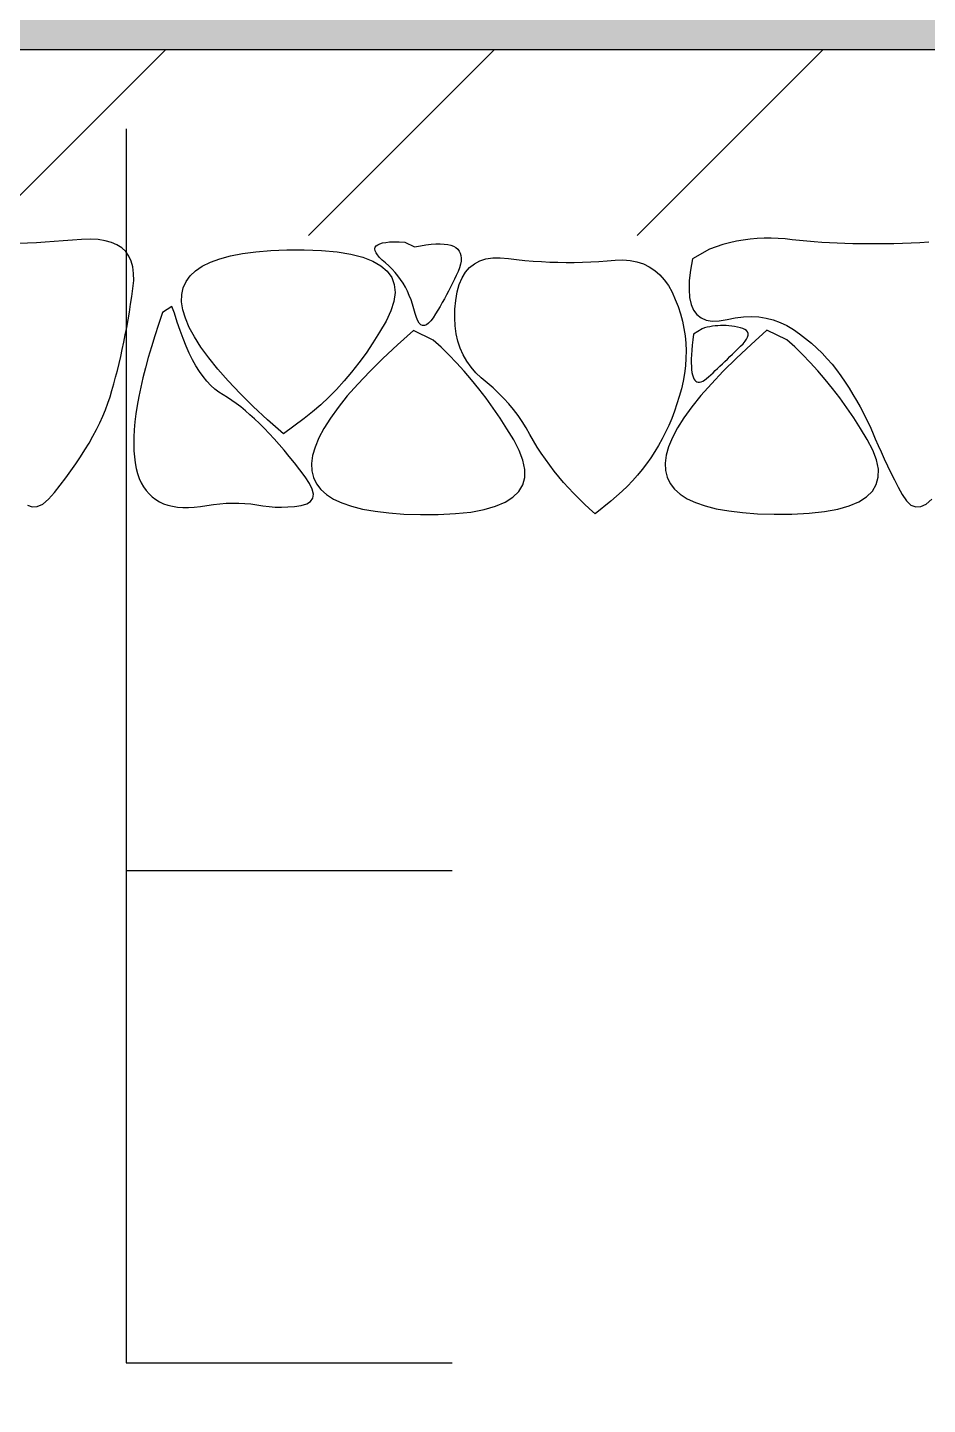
# Model space of a CAD drawing. Header units: metres. Extents: x -220 to 294, y -29 to 18.
# Drawn here: x 9.934 to 10.418, y -8.928 to -8.188 of the extents above; entities that cross this region are included whole.
import ezdxf

# ---------------------------------------------------------------- set-up
doc = ezdxf.new("R2010")
doc.units = ezdxf.units.M
doc.header["$MEASUREMENT"] = 0
for name, color, linetype in [('Rota', 7, 'Continuous'), ('Tarama', 7, 'Continuous'), ('Yay', 7, 'Continuous')]:
    doc.layers.add(name, color=color, linetype=linetype)

msp = doc.modelspace()

# ---------------------------------------------------------------- hatches: boundary and pattern name
at = {"layer": 'Tarama', "linetype": 'Continuous', "lineweight": -3}
h = msp.add_hatch(dxfattribs=at)
h.set_pattern_fill('ANSI33', color=58, scale=0.4, style=0)
h.paths.add_polyline_path([(-5.683, -7.8), (-5.683, -8.5), (1.867, -8.5), (1.867, -10), (4.567, -10), (4.567, -8.5), (8.96579, -8.5), (8.96579, -8.2), (13.217, -8.2), (13.41935, -8.2), (13.41935, -7.8), (4.297, -7.8), (4.317, -9.3), (2.117, -9.3), (2.117, -7.8)])
h = msp.add_hatch(dxfattribs=at)
h.set_pattern_fill('ANSI31', color=58, style=0)
h.paths.add_polyline_path([(8.96579, -8.2), (8.96579, -8.3), (13.41935, -8.3), (13.41935, -8.2)])

# ---------------------------------------------------------------- linework, layer by layer
at = {"layer": 'Rota', "color": 7, "linetype": 'Continuous', "lineweight": -3}
msp.add_lwpolyline([(8.96579, -8.2), (13.41935, -8.2)], dxfattribs=at)
at = {"layer": 'Tarama', "color": 36, "linetype": 'Continuous', "lineweight": -3}
for points in [[(9.95782, -8.30261), (9.9529, -8.303)], [(9.96277, -8.3022), (9.95782, -8.30261)], [(9.96742, -8.30204), (9.96277, -8.3022)], [(9.97165, -8.30225), (9.96742, -8.30204)], [(9.97546, -8.30283), (9.97165, -8.30225)], [(9.97885, -8.30376), (9.97546, -8.30283)], [(10.31854, -8.30247), (10.31486, -8.30314)], [(10.32224, -8.30196), (10.31854, -8.30247)], [(10.32596, -8.30162), (10.32224, -8.30196)], [(10.3297, -8.30145), (10.32596, -8.30162)], [(10.33346, -8.30144), (10.3297, -8.30145)], [(10.33724, -8.30159), (10.33346, -8.30144)], [(10.34104, -8.30191), (10.33724, -8.30159)], [(10.34486, -8.30235), (10.34104, -8.30191)], [(10.34874, -8.30276), (10.34486, -8.30235)], [(10.35267, -8.30313), (10.34874, -8.30276)], [(9.93378, -8.30412), (9.92913, -8.3043)], [(9.93847, -8.30391), (9.93378, -8.30412)], [(9.94323, -8.30364), (9.93847, -8.30391)], [(9.94804, -8.30334), (9.94323, -8.30364)], [(9.9529, -8.303), (9.94804, -8.30334)], [(9.98181, -8.30505), (9.97885, -8.30376)], [(9.98436, -8.30671), (9.98181, -8.30505)], [(9.98648, -8.30873), (9.98436, -8.30671)], [(9.98818, -8.31111), (9.98648, -8.30873)], [(10.04285, -8.31099), (10.04933, -8.30975)], [(10.04933, -8.30975), (10.05653, -8.30881)], [(10.05653, -8.30881), (10.06444, -8.30817)], [(10.06444, -8.30817), (10.07306, -8.30783)], [(10.07306, -8.30783), (10.08239, -8.3078)], [(10.08239, -8.3078), (10.09177, -8.30812)], [(10.09177, -8.30812), (10.10016, -8.30887)], [(10.10016, -8.30887), (10.10755, -8.31007)], [(10.10755, -8.31007), (10.11394, -8.3117)], [(10.12051, -8.30723), (10.12069, -8.30637)], [(10.12066, -8.30821), (10.12051, -8.30723)], [(10.12113, -8.30929), (10.12066, -8.30821)], [(10.12069, -8.30637), (10.12118, -8.30562)], [(10.12192, -8.31049), (10.12113, -8.30929)], [(10.12118, -8.30562), (10.12198, -8.30498)], [(10.12198, -8.30498), (10.12311, -8.30445)], [(10.12311, -8.30445), (10.12456, -8.30403)], [(10.12456, -8.30403), (10.12632, -8.30372)], [(10.12632, -8.30372), (10.12841, -8.30353)], [(10.12841, -8.30353), (10.13081, -8.30344)], [(10.13081, -8.30344), (10.13353, -8.30347)], [(10.13353, -8.30347), (10.13657, -8.30361)], [(10.13657, -8.30361), (10.1417, -8.30614)], [(10.1417, -8.30614), (10.14492, -8.30552)], [(10.14492, -8.30552), (10.14792, -8.30506)], [(10.14792, -8.30506), (10.15071, -8.30474)], [(10.15071, -8.30474), (10.15327, -8.30456)], [(10.15327, -8.30456), (10.15561, -8.30453)], [(10.15561, -8.30453), (10.15773, -8.30465)], [(10.15773, -8.30465), (10.15962, -8.30491)], [(10.15962, -8.30491), (10.1613, -8.30531)], [(10.1613, -8.30531), (10.16276, -8.30586)], [(10.16276, -8.30586), (10.16399, -8.30656)], [(10.16399, -8.30656), (10.16501, -8.3074)], [(10.16501, -8.3074), (10.1658, -8.30838)], [(10.1658, -8.30838), (10.16638, -8.30951)], [(10.16638, -8.30951), (10.16673, -8.31079)], [(10.30033, -8.30746), (10.29127, -8.31253)], [(10.30394, -8.30614), (10.30033, -8.30746)], [(10.30756, -8.30497), (10.30394, -8.30614)], [(10.3112, -8.30397), (10.30756, -8.30497)], [(10.31486, -8.30314), (10.3112, -8.30397)], [(10.35666, -8.30346), (10.35267, -8.30313)], [(10.3607, -8.30375), (10.35666, -8.30346)], [(10.3648, -8.304), (10.3607, -8.30375)], [(10.36895, -8.3042), (10.3648, -8.304)], [(10.37316, -8.30436), (10.36895, -8.3042)], [(10.37742, -8.30448), (10.37316, -8.30436)], [(10.38173, -8.30455), (10.37742, -8.30448)], [(10.3861, -8.30459), (10.38173, -8.30455)], [(10.39053, -8.30458), (10.3861, -8.30459)], [(10.39501, -8.30453), (10.39053, -8.30458)], [(10.39954, -8.30444), (10.39501, -8.30453)], [(10.40413, -8.3043), (10.39954, -8.30444)], [(10.40878, -8.30412), (10.40413, -8.3043)], [(10.41347, -8.30391), (10.40878, -8.30412)], [(10.41823, -8.30364), (10.41347, -8.30391)], [(9.98947, -8.31386), (9.98818, -8.31111)], [(9.99033, -8.31696), (9.98947, -8.31386)], [(9.99077, -8.32043), (9.99033, -8.31696)], [(10.02405, -8.31897), (10.02768, -8.31652)], [(10.02768, -8.31652), (10.03202, -8.31438)], [(10.03202, -8.31438), (10.03708, -8.31253)], [(10.03708, -8.31253), (10.04285, -8.31099)], [(10.11394, -8.3117), (10.11933, -8.31378)], [(10.11933, -8.31378), (10.12372, -8.31629)], [(10.12302, -8.3118), (10.12192, -8.31049)], [(10.12445, -8.31322), (10.12302, -8.3118)], [(10.12372, -8.31629), (10.12712, -8.31924)], [(10.12619, -8.31475), (10.12445, -8.31322)], [(10.12801, -8.31637), (10.12619, -8.31475)], [(10.12973, -8.31808), (10.12801, -8.31637)], [(10.16593, -8.31734), (10.16517, -8.31934)], [(10.16646, -8.31548), (10.16593, -8.31734)], [(10.16677, -8.31377), (10.16646, -8.31548)], [(10.16673, -8.31079), (10.16686, -8.31221)], [(10.16686, -8.31221), (10.16677, -8.31377)], [(10.16919, -8.31978), (10.17141, -8.31724)], [(10.17141, -8.31724), (10.17398, -8.3152)], [(10.17398, -8.3152), (10.17691, -8.31365)], [(10.17691, -8.31365), (10.1802, -8.31261)], [(10.1802, -8.31261), (10.18385, -8.31206)], [(10.18385, -8.31206), (10.18786, -8.31202)], [(10.18786, -8.31202), (10.19222, -8.31245)], [(10.19222, -8.31245), (10.19668, -8.31298)], [(10.19668, -8.31298), (10.20113, -8.31343)], [(10.20113, -8.31343), (10.20557, -8.31379)], [(10.20557, -8.31379), (10.21001, -8.31409)], [(10.21001, -8.31409), (10.21444, -8.3143)], [(10.21444, -8.3143), (10.21887, -8.31444)], [(10.21887, -8.31444), (10.22328, -8.31449)], [(10.22328, -8.31449), (10.22769, -8.31447)], [(10.22769, -8.31447), (10.23209, -8.31438)], [(10.23209, -8.31438), (10.23649, -8.3142)], [(10.23649, -8.3142), (10.24088, -8.31395)], [(10.24088, -8.31395), (10.24526, -8.31361)], [(10.24526, -8.31361), (10.24962, -8.31323)], [(10.24962, -8.31323), (10.25379, -8.31315)], [(10.25379, -8.31315), (10.25771, -8.31347)], [(10.25771, -8.31347), (10.26138, -8.31419)], [(10.26138, -8.31419), (10.26481, -8.31532)], [(10.26481, -8.31532), (10.268, -8.31685)], [(10.268, -8.31685), (10.27094, -8.31878)], [(10.29127, -8.31253), (10.29015, -8.31869)], [(9.99039, -8.32845), (9.99079, -8.32426)], [(9.99079, -8.32426), (9.99077, -8.32043)], [(10.01742, -8.32812), (10.01892, -8.32477)], [(10.01892, -8.32477), (10.02113, -8.32172)], [(10.02113, -8.32172), (10.02405, -8.31897)], [(10.12712, -8.31924), (10.12951, -8.32263)], [(10.12951, -8.32263), (10.1309, -8.32646)], [(10.13135, -8.31986), (10.12973, -8.31808)], [(10.13287, -8.32172), (10.13135, -8.31986)], [(10.13429, -8.32366), (10.13287, -8.32172)], [(10.13562, -8.32568), (10.13429, -8.32366)], [(10.16324, -8.32358), (10.16222, -8.3257)], [(10.16423, -8.32146), (10.16324, -8.32358)], [(10.16517, -8.31934), (10.16423, -8.32146)], [(10.16584, -8.32635), (10.16734, -8.32281)], [(10.16734, -8.32281), (10.16919, -8.31978)], [(10.27094, -8.31878), (10.27363, -8.32111)], [(10.27363, -8.32111), (10.27608, -8.32385)], [(10.27608, -8.32385), (10.27828, -8.32699)], [(10.28951, -8.32423), (10.28935, -8.32914)], [(10.29015, -8.31869), (10.28951, -8.32423)], [(9.98977, -8.33277), (9.99039, -8.32845)], [(10.01657, -8.33573), (10.01664, -8.33178)], [(10.01664, -8.33178), (10.01742, -8.32812)], [(10.13129, -8.33072), (10.13068, -8.33543)], [(10.1309, -8.32646), (10.13129, -8.33072)], [(10.13684, -8.32778), (10.13562, -8.32568)], [(10.13796, -8.32996), (10.13684, -8.32778)], [(10.13898, -8.33221), (10.13796, -8.32996)], [(10.13991, -8.33455), (10.13898, -8.33221)], [(10.15898, -8.33198), (10.15785, -8.33405)], [(10.16009, -8.3299), (10.15898, -8.33198)], [(10.16117, -8.3278), (10.16009, -8.3299)], [(10.16222, -8.3257), (10.16117, -8.3278)], [(10.16393, -8.33491), (10.16471, -8.33038)], [(10.16471, -8.33038), (10.16584, -8.32635)], [(10.27828, -8.32699), (10.28023, -8.33054)], [(10.28023, -8.33054), (10.28195, -8.33437)], [(10.28935, -8.32914), (10.28968, -8.33343)], [(9.98846, -8.34123), (9.98913, -8.33703)], [(9.98913, -8.33703), (9.98977, -8.33277)], [(10.01132, -8.33821), (10.00628, -8.34146)], [(10.01278, -8.34173), (10.01132, -8.33821)], [(10.01721, -8.33999), (10.01657, -8.33573)], [(10.13068, -8.33543), (10.12907, -8.34057)], [(10.14073, -8.33696), (10.13991, -8.33455)], [(10.14145, -8.33946), (10.14073, -8.33696)], [(10.1421, -8.34197), (10.14145, -8.33946)], [(10.15549, -8.33816), (10.15427, -8.3402)], [(10.15668, -8.33611), (10.15549, -8.33816)], [(10.15785, -8.33405), (10.15668, -8.33611)], [(10.16341, -8.34428), (10.1635, -8.33969)], [(10.1635, -8.33969), (10.16393, -8.33491)], [(10.28195, -8.33437), (10.28345, -8.33824)], [(10.28345, -8.33824), (10.28472, -8.34213)], [(10.28968, -8.33343), (10.2905, -8.33709)], [(10.2905, -8.33709), (10.2918, -8.34012)], [(9.98703, -8.34944), (9.98776, -8.34537)], [(9.98776, -8.34537), (9.98846, -8.34123)], [(10.00628, -8.34146), (10.00413, -8.34779)], [(10.01423, -8.34657), (10.01278, -8.34173)], [(10.01574, -8.35115), (10.01423, -8.34657)], [(10.01856, -8.34455), (10.01721, -8.33999)], [(10.02063, -8.34941), (10.01856, -8.34455)], [(10.12646, -8.34615), (10.12302, -8.35205)], [(10.12907, -8.34057), (10.12646, -8.34615)], [(10.14278, -8.34411), (10.1421, -8.34197)], [(10.14353, -8.34583), (10.14278, -8.34411)], [(10.14434, -8.34712), (10.14353, -8.34583)], [(10.14522, -8.34798), (10.14434, -8.34712)], [(10.14932, -8.34719), (10.1482, -8.34802)], [(10.15049, -8.34592), (10.14932, -8.34719)], [(10.15174, -8.34424), (10.15049, -8.34592)], [(10.15301, -8.34223), (10.15174, -8.34424)], [(10.15427, -8.3402), (10.15301, -8.34223)], [(10.16366, -8.34867), (10.16341, -8.34428)], [(10.28472, -8.34213), (10.28577, -8.34604)], [(10.28577, -8.34604), (10.2866, -8.34999)], [(10.2918, -8.34012), (10.29359, -8.34253)], [(10.29359, -8.34253), (10.29586, -8.34431)], [(10.29586, -8.34431), (10.29862, -8.34547)], [(10.29862, -8.34547), (10.30186, -8.34601)], [(10.30186, -8.34601), (10.30558, -8.34591)], [(10.30558, -8.34591), (10.3098, -8.3452)], [(10.3098, -8.3452), (10.31424, -8.34428)], [(10.31424, -8.34428), (10.31856, -8.34374)], [(10.31856, -8.34374), (10.32276, -8.34359)], [(10.32276, -8.34359), (10.32684, -8.3438)], [(10.32684, -8.3438), (10.3308, -8.3444)], [(10.3308, -8.3444), (10.33464, -8.34538)], [(10.33464, -8.34538), (10.33836, -8.34674)], [(10.33836, -8.34674), (10.34196, -8.34847)], [(9.98548, -8.3574), (9.98627, -8.35345)], [(9.98627, -8.35345), (9.98703, -8.34944)], [(10.00214, -8.35392), (10.00031, -8.35986)], [(10.00413, -8.34779), (10.00214, -8.35392)], [(10.01732, -8.35547), (10.01574, -8.35115)], [(10.02341, -8.35457), (10.02063, -8.34941)], [(10.0269, -8.36003), (10.02341, -8.35457)], [(10.12302, -8.35205), (10.1194, -8.35776)], [(10.14115, -8.35114), (10.1326, -8.35879)], [(10.1518, -8.3563), (10.14115, -8.35114)], [(10.14615, -8.34842), (10.14522, -8.34798)], [(10.14714, -8.34844), (10.14615, -8.34842)], [(10.1482, -8.34802), (10.14714, -8.34844)], [(10.16424, -8.35286), (10.16366, -8.34867)], [(10.16515, -8.35685), (10.16424, -8.35286)], [(10.2866, -8.34999), (10.2872, -8.35395)], [(10.2872, -8.35395), (10.28759, -8.35794)], [(10.29179, -8.35305), (10.29141, -8.3561)], [(10.29639, -8.35013), (10.29179, -8.35305)], [(10.29775, -8.34972), (10.29639, -8.35013)], [(10.29913, -8.34936), (10.29775, -8.34972)], [(10.30053, -8.34906), (10.29913, -8.34936)], [(10.30195, -8.34882), (10.30053, -8.34906)], [(10.30338, -8.34864), (10.30195, -8.34882)], [(10.30482, -8.34852), (10.30338, -8.34864)], [(10.30628, -8.34845), (10.30482, -8.34852)], [(10.30776, -8.34844), (10.30628, -8.34845)], [(10.30925, -8.34849), (10.30776, -8.34844)], [(10.31076, -8.3486), (10.30925, -8.34849)], [(10.31229, -8.34877), (10.31076, -8.3486)], [(10.31383, -8.34899), (10.31229, -8.34877)], [(10.31538, -8.34927), (10.31383, -8.34899)], [(10.31695, -8.34962), (10.31538, -8.34927)], [(10.31832, -8.35004), (10.31695, -8.34962)], [(10.31942, -8.35057), (10.31832, -8.35004)], [(10.32025, -8.35119), (10.31942, -8.35057)], [(10.32081, -8.3519), (10.32025, -8.35119)], [(10.32033, -8.35572), (10.32085, -8.35462)], [(10.32109, -8.35271), (10.32081, -8.3519)], [(10.32085, -8.35462), (10.32111, -8.35362)], [(10.32111, -8.35362), (10.32109, -8.35271)], [(10.33127, -8.35095), (10.32271, -8.3586)], [(10.34192, -8.35611), (10.33127, -8.35095)], [(10.34196, -8.34847), (10.34544, -8.35058)], [(10.34544, -8.35058), (10.34879, -8.35292)], [(10.34879, -8.35292), (10.35202, -8.35537)], [(9.98381, -8.3651), (9.98466, -8.36128)], [(9.98466, -8.36128), (9.98548, -8.3574)], [(10.00031, -8.35986), (9.99864, -8.3656)], [(10.01896, -8.35953), (10.01732, -8.35547)], [(10.02066, -8.36332), (10.01896, -8.35953)], [(10.0311, -8.3658), (10.0269, -8.36003)], [(10.1194, -8.35776), (10.11569, -8.36324)], [(10.1326, -8.35879), (10.12477, -8.36612)], [(10.15607, -8.36014), (10.1518, -8.3563)], [(10.16027, -8.36419), (10.15607, -8.36014)], [(10.1664, -8.36064), (10.16515, -8.35685)], [(10.16799, -8.36424), (10.1664, -8.36064)], [(10.28759, -8.35794), (10.28775, -8.36195)], [(10.28775, -8.36195), (10.2877, -8.36599)], [(10.29086, -8.36162), (10.2907, -8.3641)], [(10.2911, -8.35896), (10.29086, -8.36162)], [(10.29141, -8.3561), (10.2911, -8.35896)], [(10.31419, -8.36243), (10.31564, -8.36103)], [(10.32271, -8.3586), (10.31489, -8.36593)], [(10.31564, -8.36103), (10.31712, -8.3596)], [(10.31712, -8.3596), (10.31846, -8.35821)], [(10.31846, -8.35821), (10.31953, -8.35692)], [(10.31953, -8.35692), (10.32033, -8.35572)], [(10.34618, -8.35995), (10.34192, -8.35611)], [(10.35038, -8.364), (10.34618, -8.35995)], [(10.35202, -8.35537), (10.35512, -8.35793)], [(10.35512, -8.35793), (10.35809, -8.3606)], [(10.35809, -8.3606), (10.36094, -8.36337)], [(9.98202, -8.37256), (9.98293, -8.36886)], [(9.98293, -8.36886), (9.98381, -8.3651)], [(9.99864, -8.3656), (9.99713, -8.37114)], [(10.02243, -8.36686), (10.02066, -8.36332)], [(10.02427, -8.37013), (10.02243, -8.36686)], [(10.03602, -8.37186), (10.0311, -8.3658)], [(10.11188, -8.36847), (10.10797, -8.37347)], [(10.11569, -8.36324), (10.11188, -8.36847)], [(10.12477, -8.36612), (10.11767, -8.37315)], [(10.1644, -8.36844), (10.16027, -8.36419)], [(10.16847, -8.3729), (10.1644, -8.36844)], [(10.16991, -8.36763), (10.16799, -8.36424)], [(10.17217, -8.37082), (10.16991, -8.36763)], [(10.2877, -8.36599), (10.28742, -8.37006)], [(10.2906, -8.36639), (10.29058, -8.36848)], [(10.29058, -8.36848), (10.29063, -8.37038)], [(10.2907, -8.3641), (10.2906, -8.36639)], [(10.30601, -8.37024), (10.30731, -8.36901)], [(10.30731, -8.36901), (10.30863, -8.36775)], [(10.31489, -8.36593), (10.30779, -8.37296)], [(10.30863, -8.36775), (10.30999, -8.36646)], [(10.30999, -8.36646), (10.31136, -8.36514)], [(10.31136, -8.36514), (10.31276, -8.3638)], [(10.31276, -8.3638), (10.31419, -8.36243)], [(10.35452, -8.36825), (10.35038, -8.364)], [(10.35859, -8.37271), (10.35452, -8.36825)], [(10.36094, -8.36337), (10.36366, -8.36625)], [(10.36366, -8.36625), (10.36625, -8.36923)], [(10.36625, -8.36923), (10.36871, -8.37232)], [(9.98011, -8.37976), (9.98108, -8.37619)], [(9.98108, -8.37619), (9.98202, -8.37256)], [(9.99578, -8.37648), (9.99459, -8.38163)], [(9.99713, -8.37114), (9.99578, -8.37648)], [(10.02616, -8.37314), (10.02427, -8.37013)], [(10.02812, -8.37588), (10.02616, -8.37314)], [(10.03014, -8.37837), (10.02812, -8.37588)], [(10.04164, -8.37823), (10.03602, -8.37186)], [(10.10797, -8.37347), (10.10397, -8.37822)], [(10.11767, -8.37315), (10.11129, -8.37987)], [(10.17247, -8.37756), (10.16847, -8.3729)], [(10.17476, -8.37381), (10.17217, -8.37082)], [(10.17769, -8.37661), (10.17476, -8.37381)], [(10.18089, -8.37924), (10.17769, -8.37661)], [(10.28691, -8.37415), (10.28619, -8.37826)], [(10.28742, -8.37006), (10.28691, -8.37415)], [(10.29063, -8.37038), (10.29075, -8.3721)], [(10.29075, -8.3721), (10.29094, -8.37362)], [(10.29094, -8.37362), (10.2912, -8.37495)], [(10.2912, -8.37495), (10.29153, -8.37608)], [(10.29153, -8.37608), (10.29194, -8.37703)], [(10.29878, -8.37695), (10.2999, -8.37599)], [(10.2999, -8.37599), (10.30107, -8.37489)], [(10.30107, -8.37489), (10.30227, -8.37377)], [(10.30779, -8.37296), (10.30141, -8.37968)], [(10.30227, -8.37377), (10.30349, -8.37262)], [(10.30349, -8.37262), (10.30474, -8.37144)], [(10.30474, -8.37144), (10.30601, -8.37024)], [(10.36259, -8.37737), (10.35859, -8.37271)], [(10.36871, -8.37232), (10.37105, -8.37552)], [(10.37105, -8.37552), (10.37328, -8.3788)], [(9.97807, -8.38672), (9.97911, -8.38327)], [(9.97911, -8.38327), (9.98011, -8.37976)], [(9.99459, -8.38163), (9.99357, -8.38658)], [(10.03223, -8.38059), (10.03014, -8.37837)], [(10.03438, -8.38255), (10.03223, -8.38059)], [(10.03659, -8.38425), (10.03438, -8.38255)], [(10.03887, -8.38568), (10.03659, -8.38425)], [(10.04799, -8.3849), (10.04164, -8.37823)], [(10.09986, -8.38274), (10.09566, -8.38701)], [(10.10397, -8.37822), (10.09986, -8.38274)], [(10.11129, -8.37987), (10.10564, -8.38629)], [(10.17641, -8.38243), (10.17247, -8.37756)], [(10.18028, -8.3875), (10.17641, -8.38243)], [(10.18402, -8.38193), (10.18089, -8.37924)], [(10.18699, -8.38471), (10.18402, -8.38193)], [(10.28524, -8.3824), (10.28412, -8.38651)], [(10.28619, -8.37826), (10.28524, -8.3824)], [(10.29194, -8.37703), (10.29241, -8.37779)], [(10.29241, -8.37779), (10.29296, -8.37835)], [(10.29296, -8.37835), (10.29358, -8.37873)], [(10.29358, -8.37873), (10.29427, -8.37891)], [(10.29427, -8.37891), (10.29503, -8.3789)], [(10.29503, -8.3789), (10.29586, -8.3787)], [(10.30141, -8.37968), (10.29576, -8.3861)], [(10.29586, -8.3787), (10.29676, -8.37831)], [(10.29676, -8.37831), (10.29774, -8.37772)], [(10.29774, -8.37772), (10.29878, -8.37695)], [(10.36653, -8.38224), (10.36259, -8.37737)], [(10.3704, -8.38731), (10.36653, -8.38224)], [(10.37328, -8.3788), (10.37542, -8.38209)], [(10.37542, -8.38209), (10.37748, -8.38541)], [(9.97561, -8.39367), (9.97692, -8.39018)], [(9.97692, -8.39018), (9.97807, -8.38672)], [(9.9927, -8.39133), (9.992, -8.39589)], [(9.99357, -8.38658), (9.9927, -8.39133)], [(10.04119, -8.3871), (10.03887, -8.38568)], [(10.04355, -8.38865), (10.04119, -8.3871)], [(10.04594, -8.39036), (10.04355, -8.38865)], [(10.04836, -8.39221), (10.04594, -8.39036)], [(10.05504, -8.39187), (10.04799, -8.3849)], [(10.09136, -8.39105), (10.08697, -8.39485)], [(10.09566, -8.38701), (10.09136, -8.39105)], [(10.10564, -8.38629), (10.10072, -8.3924)], [(10.18408, -8.39278), (10.18028, -8.3875)], [(10.18982, -8.38759), (10.18699, -8.38471)], [(10.19251, -8.39057), (10.18982, -8.38759)], [(10.19504, -8.39364), (10.19251, -8.39057)], [(10.28288, -8.39054), (10.28152, -8.39448)], [(10.28412, -8.38651), (10.28288, -8.39054)], [(10.29576, -8.3861), (10.29083, -8.39221)], [(10.3742, -8.39259), (10.3704, -8.38731)], [(10.37748, -8.38541), (10.37945, -8.38875)], [(10.37945, -8.38875), (10.38134, -8.39212)], [(9.97254, -8.40075), (9.97415, -8.39719)], [(9.97415, -8.39719), (9.97561, -8.39367)], [(9.992, -8.39589), (9.99145, -8.40025)], [(10.05082, -8.39421), (10.04836, -8.39221)], [(10.05331, -8.39635), (10.05082, -8.39421)], [(10.05583, -8.39865), (10.05331, -8.39635)], [(10.0628, -8.39914), (10.05504, -8.39187)], [(10.05839, -8.40109), (10.05583, -8.39865)], [(10.08247, -8.39841), (10.07128, -8.40672)], [(10.08697, -8.39485), (10.08247, -8.39841)], [(10.09652, -8.39819), (10.09304, -8.40369)], [(10.10072, -8.3924), (10.09652, -8.39819)], [(10.18782, -8.39826), (10.18408, -8.39278)], [(10.19149, -8.40395), (10.18782, -8.39826)], [(10.19744, -8.39682), (10.19504, -8.39364)], [(10.19968, -8.40009), (10.19744, -8.39682)], [(10.28005, -8.39833), (10.27846, -8.40209)], [(10.28152, -8.39448), (10.28005, -8.39833)], [(10.28663, -8.398), (10.28316, -8.4035)], [(10.29083, -8.39221), (10.28663, -8.398)], [(10.37794, -8.39808), (10.3742, -8.39259)], [(10.38161, -8.40376), (10.37794, -8.39808)], [(10.38134, -8.39212), (10.38314, -8.39551)], [(10.38314, -8.39551), (10.38486, -8.39892)], [(10.38486, -8.39892), (10.3865, -8.40235)], [(9.96887, -8.40796), (9.97078, -8.40434)], [(9.97078, -8.40434), (9.97254, -8.40075)], [(9.99107, -8.40441), (9.99085, -8.40837)], [(9.99145, -8.40025), (9.99107, -8.40441)], [(10.06098, -8.40368), (10.05839, -8.40109)], [(10.0636, -8.40641), (10.06098, -8.40368)], [(10.07128, -8.40672), (10.0628, -8.39914)], [(10.06626, -8.40929), (10.0636, -8.40641)], [(10.09304, -8.40369), (10.09029, -8.40887)], [(10.1951, -8.40985), (10.19149, -8.40395)], [(10.20178, -8.40345), (10.19968, -8.40009)], [(10.20374, -8.40691), (10.20178, -8.40345)], [(10.27676, -8.40575), (10.27494, -8.40933)], [(10.27846, -8.40209), (10.27676, -8.40575)], [(10.28316, -8.4035), (10.28041, -8.40868)], [(10.38521, -8.40966), (10.38161, -8.40376)], [(10.3865, -8.40235), (10.38805, -8.40581)], [(10.38805, -8.40581), (10.38951, -8.40929)], [(9.9646, -8.4153), (9.96681, -8.41162)], [(9.96681, -8.41162), (9.96887, -8.40796)], [(9.99085, -8.40837), (9.99079, -8.41214)], [(9.99079, -8.41214), (9.99089, -8.41571)], [(10.06895, -8.41232), (10.06626, -8.40929)], [(10.07168, -8.41549), (10.06895, -8.41232)], [(10.08827, -8.41375), (10.08697, -8.41831)], [(10.09029, -8.40887), (10.08827, -8.41375)], [(10.1981, -8.41559), (10.1951, -8.40985)], [(10.20571, -8.41035), (10.20374, -8.40691)], [(10.20777, -8.41373), (10.20571, -8.41035)], [(10.20991, -8.41705), (10.20777, -8.41373)], [(10.27301, -8.41282), (10.27096, -8.41621)], [(10.27494, -8.40933), (10.27301, -8.41282)], [(10.27838, -8.41356), (10.27709, -8.41813)], [(10.28041, -8.40868), (10.27838, -8.41356)], [(10.38822, -8.4154), (10.38521, -8.40966)], [(10.38951, -8.40929), (10.391, -8.41282)], [(10.391, -8.41282), (10.39258, -8.4164)], [(9.95973, -8.42277), (9.96224, -8.41902)], [(9.96224, -8.41902), (9.9646, -8.4153)], [(9.99089, -8.41571), (9.99115, -8.41908)], [(9.99115, -8.41908), (9.99157, -8.42226)], [(10.07443, -8.41881), (10.07168, -8.41549)], [(10.07723, -8.42228), (10.07443, -8.41881)], [(10.08697, -8.41831), (10.0864, -8.42258)], [(10.20009, -8.42088), (10.1981, -8.41559)], [(10.20105, -8.42574), (10.20009, -8.42088)], [(10.21214, -8.42031), (10.20991, -8.41705)], [(10.21445, -8.42351), (10.21214, -8.42031)], [(10.2688, -8.41952), (10.26653, -8.42274)], [(10.27096, -8.41621), (10.2688, -8.41952)], [(10.27709, -8.41813), (10.27651, -8.42239)], [(10.3902, -8.42069), (10.38822, -8.4154)], [(10.39117, -8.42555), (10.3902, -8.42069)], [(10.39258, -8.4164), (10.39425, -8.42005)], [(10.39425, -8.42005), (10.39601, -8.42376)], [(9.95425, -8.43036), (9.95706, -8.42655)], [(9.95706, -8.42655), (9.95973, -8.42277)], [(9.99157, -8.42226), (9.99215, -8.42523)], [(9.99215, -8.42523), (9.9929, -8.42802)], [(9.9929, -8.42802), (9.9938, -8.4306)], [(10.08005, -8.4259), (10.07723, -8.42228)], [(10.08291, -8.42966), (10.08005, -8.4259)], [(10.0864, -8.42258), (10.08655, -8.42653)], [(10.08655, -8.42653), (10.08743, -8.43018)], [(10.201, -8.43015), (10.20105, -8.42574)], [(10.21684, -8.42665), (10.21445, -8.42351)], [(10.21931, -8.42972), (10.21684, -8.42665)], [(10.26413, -8.42587), (10.26163, -8.4289)], [(10.26653, -8.42274), (10.26413, -8.42587)], [(10.27651, -8.42239), (10.27667, -8.42634)], [(10.27667, -8.42634), (10.27754, -8.42999)], [(10.39111, -8.42996), (10.39117, -8.42555)], [(10.39601, -8.42376), (10.39787, -8.42754)], [(10.39787, -8.42754), (10.39981, -8.43137)], [(9.94817, -8.43809), (9.95129, -8.43421)], [(9.95129, -8.43421), (9.95425, -8.43036)], [(9.9938, -8.4306), (9.99487, -8.43299)], [(9.99487, -8.43299), (9.99609, -8.43517)], [(9.99609, -8.43517), (9.99748, -8.43717)], [(10.08531, -8.43325), (10.08291, -8.42966)], [(10.08681, -8.43639), (10.08531, -8.43325)], [(10.08743, -8.43018), (10.08903, -8.43352)], [(10.08903, -8.43352), (10.09136, -8.43655)], [(10.19782, -8.43765), (10.19992, -8.43412)], [(10.19992, -8.43412), (10.201, -8.43015)], [(10.22187, -8.43274), (10.21931, -8.42972)], [(10.22451, -8.43569), (10.22187, -8.43274)], [(10.22723, -8.43859), (10.22451, -8.43569)], [(10.25627, -8.43471), (10.25342, -8.43747)], [(10.25901, -8.43185), (10.25627, -8.43471)], [(10.26163, -8.4289), (10.25901, -8.43185)], [(10.27754, -8.42999), (10.27915, -8.43333)], [(10.27915, -8.43333), (10.28148, -8.43636)], [(10.38793, -8.43746), (10.39003, -8.43393)], [(10.39003, -8.43393), (10.39111, -8.42996)], [(10.39981, -8.43137), (10.40185, -8.43526)], [(10.40185, -8.43526), (10.40398, -8.43922)], [(9.94189, -8.44439), (9.94496, -8.44179)], [(9.94496, -8.44179), (9.94817, -8.43809)], [(9.99748, -8.43717), (9.99903, -8.43896)], [(9.99903, -8.43896), (10.00074, -8.44056)], [(10.00074, -8.44056), (10.00261, -8.44196)], [(10.00261, -8.44196), (10.00464, -8.44316)], [(10.00464, -8.44316), (10.00683, -8.44417)], [(10.0838, -8.44434), (10.08591, -8.44304)], [(10.08591, -8.44304), (10.08711, -8.44128)], [(10.08741, -8.43906), (10.08681, -8.43639)], [(10.08711, -8.44128), (10.08741, -8.43906)], [(10.09136, -8.43655), (10.09441, -8.43927)], [(10.09441, -8.43927), (10.09819, -8.44169)], [(10.09819, -8.44169), (10.1027, -8.4438)], [(10.18539, -8.44557), (10.19056, -8.44337)], [(10.19056, -8.44337), (10.1947, -8.44073)], [(10.1947, -8.44073), (10.19782, -8.43765)], [(10.23004, -8.44142), (10.22723, -8.43859)], [(10.23292, -8.44419), (10.23004, -8.44142)], [(10.24737, -8.44274), (10.23895, -8.44955)], [(10.25045, -8.44015), (10.24737, -8.44274)], [(10.25342, -8.43747), (10.25045, -8.44015)], [(10.28148, -8.43636), (10.28453, -8.43908)], [(10.28453, -8.43908), (10.28831, -8.4415)], [(10.28831, -8.4415), (10.29281, -8.44361)], [(10.37551, -8.44538), (10.38067, -8.44318)], [(10.38067, -8.44318), (10.38481, -8.44054)], [(10.38481, -8.44054), (10.38793, -8.43746)], [(10.40398, -8.43922), (10.40623, -8.44268)], [(10.40623, -8.44268), (10.40865, -8.44492)], [(10.41689, -8.44439), (10.41996, -8.44179)], [(9.93365, -8.44492), (9.93623, -8.44596)], [(9.93623, -8.44596), (9.93898, -8.44578)], [(9.93898, -8.44578), (9.94189, -8.44439)], [(10.00683, -8.44417), (10.00918, -8.44498)], [(10.00918, -8.44498), (10.0117, -8.44559)], [(10.0117, -8.44559), (10.01437, -8.446)], [(10.01437, -8.446), (10.01721, -8.44622)], [(10.01721, -8.44622), (10.0202, -8.44624)], [(10.0202, -8.44624), (10.02336, -8.44606)], [(10.02336, -8.44606), (10.02668, -8.44569)], [(10.02668, -8.44569), (10.03015, -8.44513)], [(10.03015, -8.44513), (10.03364, -8.44461)], [(10.03364, -8.44461), (10.0371, -8.44423)], [(10.0371, -8.44423), (10.04052, -8.44398)], [(10.04052, -8.44398), (10.04391, -8.44387)], [(10.04391, -8.44387), (10.04725, -8.44389)], [(10.04725, -8.44389), (10.05057, -8.44405)], [(10.05057, -8.44405), (10.05384, -8.44434)], [(10.05384, -8.44434), (10.05708, -8.44477)], [(10.05708, -8.44477), (10.06029, -8.44532)], [(10.06029, -8.44532), (10.06355, -8.44575)], [(10.06355, -8.44575), (10.06687, -8.446)], [(10.06687, -8.446), (10.07025, -8.44607)], [(10.07025, -8.44607), (10.07371, -8.44596)], [(10.07371, -8.44596), (10.07722, -8.44567)], [(10.07722, -8.44567), (10.08079, -8.44518)], [(10.08079, -8.44518), (10.0838, -8.44434)], [(10.1027, -8.4438), (10.10793, -8.4456)], [(10.10793, -8.4456), (10.11388, -8.4471)], [(10.11388, -8.4471), (10.12056, -8.44828)], [(10.12056, -8.44828), (10.12797, -8.44916)], [(10.12797, -8.44916), (10.1361, -8.44974)], [(10.1361, -8.44974), (10.14496, -8.45)], [(10.14496, -8.45), (10.15453, -8.44996)], [(10.15453, -8.44996), (10.16378, -8.44952)], [(10.16378, -8.44952), (10.17201, -8.44865)], [(10.17201, -8.44865), (10.17921, -8.44733)], [(10.17921, -8.44733), (10.18539, -8.44557)], [(10.23589, -8.4469), (10.23292, -8.44419)], [(10.23895, -8.44955), (10.23589, -8.4469)], [(10.29281, -8.44361), (10.29804, -8.44541)], [(10.29804, -8.44541), (10.304, -8.44691)], [(10.304, -8.44691), (10.31068, -8.44809)], [(10.31068, -8.44809), (10.31809, -8.44897)], [(10.31809, -8.44897), (10.32622, -8.44955)], [(10.32622, -8.44955), (10.33508, -8.44981)], [(10.33508, -8.44981), (10.34465, -8.44977)], [(10.34465, -8.44977), (10.3539, -8.44934)], [(10.3539, -8.44934), (10.36212, -8.44846)], [(10.36212, -8.44846), (10.36933, -8.44714)], [(10.36933, -8.44714), (10.37551, -8.44538)], [(10.40865, -8.44492), (10.41123, -8.44596)], [(10.41123, -8.44596), (10.41398, -8.44578)], [(10.41398, -8.44578), (10.41689, -8.44439)]]:
    msp.add_lwpolyline(points, dxfattribs=at)
at = {"layer": 'Yay', "color": 98, "linetype": 'Continuous', "lineweight": -3}
for points in [[(9.98672, -8.24269), (9.98672, -8.90585)], [(9.98672, -8.64127), (10.16196, -8.64127)], [(9.98672, -8.90585), (10.16196, -8.90585)]]:
    msp.add_lwpolyline(points, dxfattribs=at)

doc.saveas('drawing.dxf')
